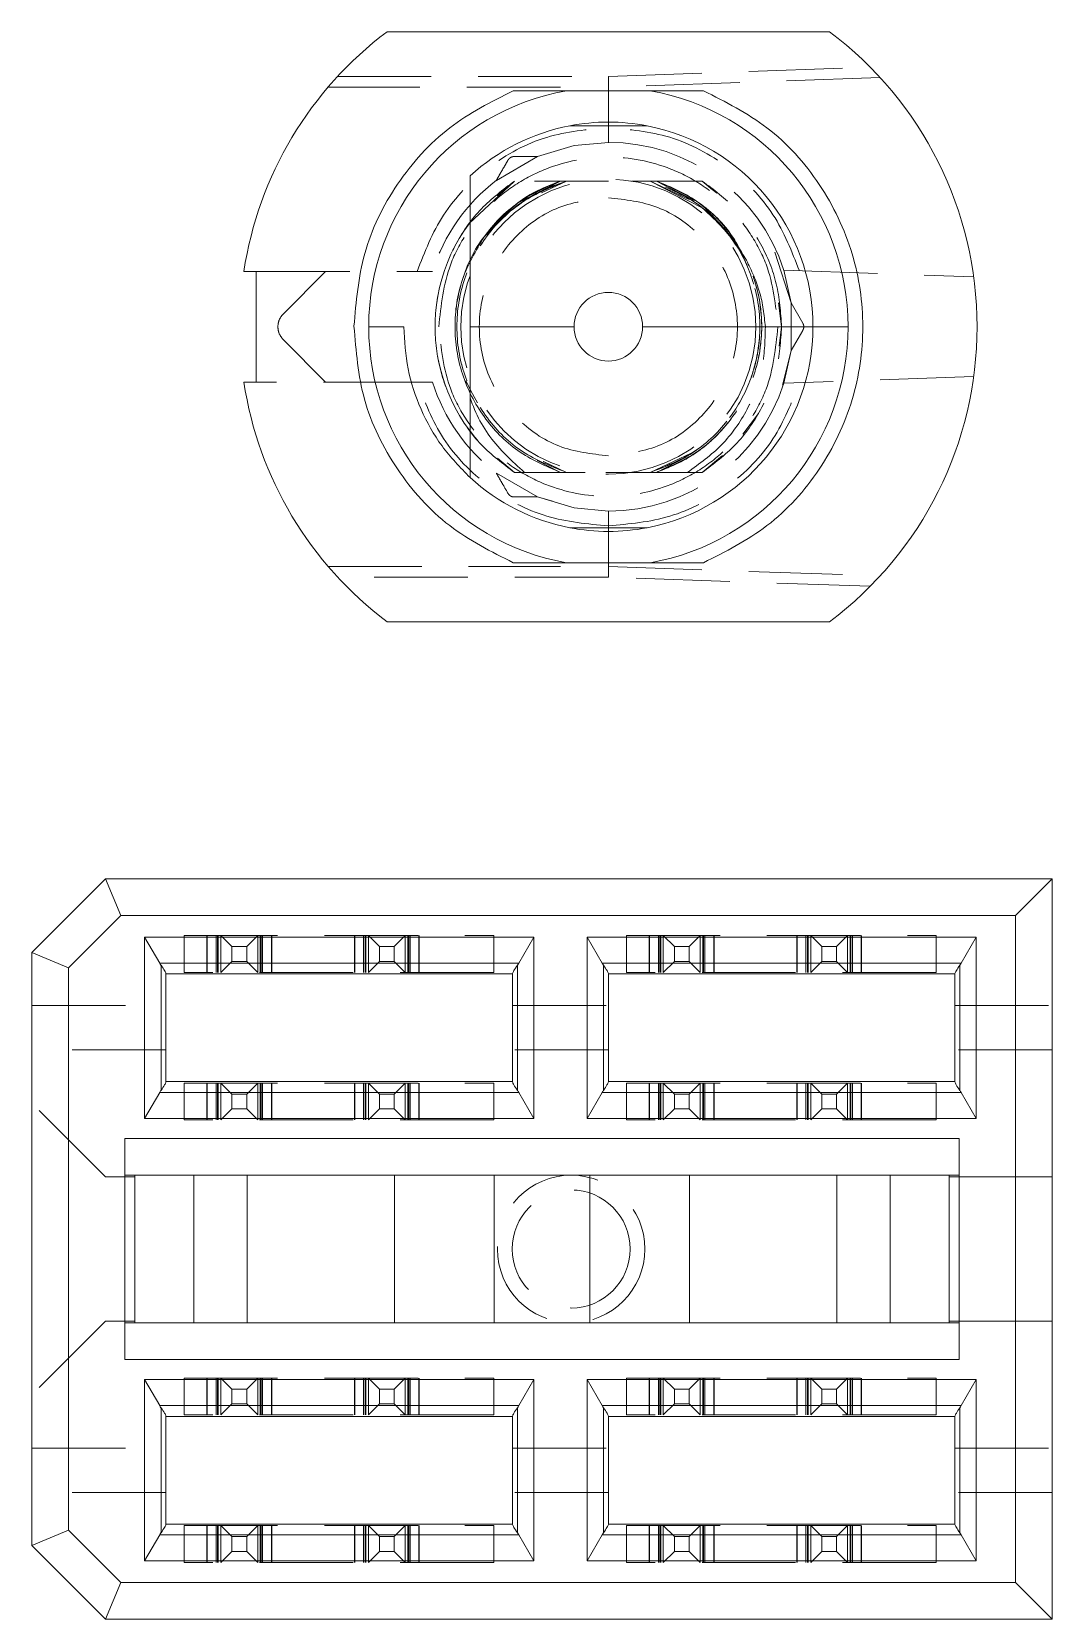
# Model space of a CAD drawing. Header units: millimetres. Extents: x 5 to 589, y 5 to 415.
# Drawn here: x 336.73 to 350.57, y 303.46 to 324.99 of the extents above; entities that cross this region are included whole.
import ezdxf

# ---------------------------------------------------------------- set-up
doc = ezdxf.new("R2010")
doc.units = ezdxf.units.MM
doc.linetypes.add('HIDDEN', pattern=[1.905, 1.27, -0.635])

msp = doc.modelspace()

# ---------------------------------------------------------------- linework, layer by layer
at = {"color": 7, "linetype": 'Continuous', "lineweight": 15}
for p, q in [((347.552, 324.989), (341.552, 324.989)), ((339.608, 321.739), (339.777, 321.739)), ((339.777, 321.739), (339.777, 320.239)), ((341.302, 320.989), (341.777, 320.989)), ((344.087, 320.989), (342.677, 320.989)), ((347.327, 320.989), (345.017, 320.989)), ((347.327, 320.989), (347.802, 320.989)), ((339.608, 320.239), (339.777, 320.239)), ((341.552, 316.989), (347.552, 316.989)), ((337.732, 313.504), (336.732, 312.504)), ((337.939, 313.004), (337.732, 313.504)), ((350.572, 313.504), (337.732, 313.504)), ((350.572, 313.504), (350.072, 313.004)), ((350.572, 303.464), (350.572, 313.504)), ((337.232, 312.297), (337.939, 313.004)), ((350.072, 313.004), (337.939, 313.004)), ((350.072, 303.964), (350.072, 313.004)), ((338.263, 312.714), (343.541, 312.714)), ((338.263, 312.714), (338.467, 312.36)), ((338.263, 310.254), (338.263, 312.714)), ((343.541, 312.714), (343.336, 312.36)), ((343.541, 312.714), (343.541, 310.254)), ((344.263, 312.714), (349.541, 312.714)), ((344.263, 310.254), (344.263, 312.714)), ((344.263, 312.714), (344.467, 312.36)), ((349.541, 312.714), (349.336, 312.36)), ((349.541, 312.714), (349.541, 310.254)), ((336.732, 304.464), (336.732, 312.504)), ((337.232, 312.297), (336.732, 312.504)), ((343.336, 312.36), (338.467, 312.36)), ((338.485, 312.332), (338.485, 310.635)), ((343.319, 312.332), (343.319, 310.635)), ((349.336, 312.36), (344.467, 312.36)), ((344.485, 312.332), (344.485, 310.635)), ((349.319, 312.332), (349.319, 310.635)), ((337.232, 312.297), (337.232, 304.671)), ((338.552, 310.749), (338.552, 312.219)), ((343.252, 312.214), (338.552, 312.214)), ((343.252, 310.749), (343.252, 312.219)), ((344.552, 310.749), (344.552, 312.219)), ((349.252, 312.214), (344.552, 312.214)), ((349.252, 310.749), (349.252, 312.219)), ((338.467, 310.607), (338.263, 310.254)), ((338.467, 310.607), (343.336, 310.607)), ((343.252, 310.754), (338.552, 310.754)), ((343.336, 310.607), (343.541, 310.254)), ((344.263, 310.254), (344.467, 310.607)), ((344.467, 310.607), (349.336, 310.607)), ((349.252, 310.754), (344.552, 310.754)), ((349.336, 310.607), (349.541, 310.254)), ((343.541, 310.254), (338.263, 310.254)), ((349.541, 310.254), (344.263, 310.254)), ((337.996, 309.984), (349.308, 309.984)), ((337.996, 306.984), (337.996, 309.984)), ((349.308, 309.984), (349.308, 306.984)), ((337.996, 309.484), (349.308, 309.484)), ((338.132, 309.464), (337.996, 309.464)), ((338.132, 309.484), (338.132, 309.464)), ((338.132, 307.504), (338.132, 309.464)), ((338.932, 307.484), (338.932, 309.484)), ((339.652, 307.484), (339.652, 309.484)), ((341.652, 307.484), (341.652, 309.484)), ((343.002, 307.484), (343.002, 309.484)), ((344.302, 307.484), (344.302, 309.484)), ((345.652, 307.484), (345.652, 309.484)), ((347.652, 309.484), (347.652, 307.484)), ((348.372, 309.484), (348.372, 307.484)), ((349.172, 309.484), (349.172, 309.464)), ((349.308, 309.464), (349.172, 309.464)), ((349.172, 307.504), (349.172, 309.464)), ((338.132, 307.504), (337.996, 307.504)), ((337.996, 307.484), (349.308, 307.484)), ((338.132, 307.504), (338.132, 307.484)), ((349.172, 307.504), (349.172, 307.484)), ((349.308, 307.504), (349.172, 307.504)), ((349.308, 306.984), (337.996, 306.984)), ((338.263, 306.714), (343.541, 306.714)), ((338.263, 304.254), (338.263, 306.714)), ((338.263, 306.714), (338.467, 306.36)), ((343.336, 306.36), (343.541, 306.714)), ((343.541, 306.714), (343.541, 304.254)), ((344.263, 306.714), (349.541, 306.714)), ((344.263, 304.254), (344.263, 306.714)), ((344.263, 306.714), (344.467, 306.36)), ((349.541, 306.714), (349.336, 306.36)), ((349.541, 306.714), (349.541, 304.254)), ((338.467, 306.36), (343.336, 306.36)), ((338.485, 306.332), (338.485, 304.635)), ((343.319, 306.332), (343.319, 304.635)), ((344.467, 306.36), (349.336, 306.36)), ((344.485, 306.332), (344.485, 304.635)), ((349.319, 306.332), (349.319, 304.635)), ((338.552, 304.749), (338.552, 306.219)), ((338.552, 306.214), (343.252, 306.214)), ((343.252, 306.219), (343.252, 304.749)), ((344.552, 304.749), (344.552, 306.219)), ((344.552, 306.214), (349.252, 306.214)), ((349.252, 306.219), (349.252, 304.749)), ((336.732, 304.464), (337.232, 304.671)), ((337.232, 304.671), (337.939, 303.964)), ((338.467, 304.607), (338.263, 304.254)), ((338.467, 304.607), (343.336, 304.607)), ((343.252, 304.754), (338.552, 304.754)), ((343.336, 304.607), (343.541, 304.254)), ((344.467, 304.607), (344.263, 304.254)), ((344.467, 304.607), (349.336, 304.607)), ((349.252, 304.754), (344.552, 304.754)), ((349.336, 304.607), (349.541, 304.254)), ((337.732, 303.464), (336.732, 304.464)), ((343.541, 304.254), (338.263, 304.254)), ((349.541, 304.254), (344.263, 304.254)), ((337.939, 303.964), (337.732, 303.464)), ((337.939, 303.964), (350.072, 303.964)), ((350.572, 303.464), (350.072, 303.964)), ((350.572, 303.464), (337.732, 303.464))]:
    msp.add_line(p, q, dxfattribs=at)
at = {"color": 7, "linetype": 'HIDDEN', "lineweight": 0}
for p, q in [((340.881, 324.383), (344.552, 324.383)), ((344.552, 324.383), (348.104, 324.507)), ((344.552, 324.239), (344.552, 324.383)), ((343.902, 324.239), (340.752, 324.239)), ((348.238, 324.368), (344.552, 324.239)), ((344.552, 323.689), (344.552, 324.239)), ((344.552, 323.689), (344.552, 323.489)), ((345.076, 323.714), (345.076, 323.714)), ((343.592, 323.297), (343.033, 322.974)), ((343.033, 322.974), (343.19, 323.247)), ((342.663, 322.387), (343.278, 322.964)), ((343.278, 322.964), (343.042, 322.766)), ((343.329, 322.67), (343.901, 322.964)), ((343.329, 322.67), (343.901, 322.964)), ((343.551, 322.964), (343.901, 322.964)), ((343.647, 322.804), (343.986, 322.964)), ((343.986, 322.964), (343.647, 322.804)), ((343.901, 322.964), (343.66, 322.84)), ((344.237, 322.964), (343.986, 322.964)), ((344.47, 322.964), (344.237, 322.964)), ((344.552, 322.964), (344.284, 322.964)), ((345.118, 322.964), (344.867, 322.964)), ((345.118, 322.964), (345.823, 322.603)), ((345.118, 322.964), (345.588, 322.742)), ((345.588, 322.742), (345.118, 322.964)), ((345.118, 322.964), (345.65, 322.713)), ((345.65, 322.713), (345.118, 322.964)), ((345.118, 322.964), (345.65, 322.713)), ((345.65, 322.713), (345.118, 322.964)), ((345.825, 322.964), (345.203, 322.964)), ((345.65, 322.734), (345.203, 322.964)), ((345.203, 322.964), (345.717, 322.7)), ((345.717, 322.7), (345.203, 322.964)), ((345.203, 322.964), (345.717, 322.7)), ((345.553, 322.964), (345.825, 322.964)), ((345.965, 322.847), (345.825, 322.964)), ((346.023, 322.798), (345.825, 322.964)), ((347.031, 321.312), (346.811, 322)), ((339.777, 321.739), (341.958, 321.739)), ((340.144, 321.166), (340.717, 321.739)), ((346.932, 321.754), (349.506, 321.664)), ((346.932, 321.754), (347.031, 321.312)), ((346.902, 320.989), (346.861, 321.313)), ((346.902, 320.989), (346.863, 321.299)), ((347.031, 321.312), (347.189, 321.039)), ((347.031, 320.666), (347.031, 321.312)), ((346.869, 320.724), (346.902, 320.989)), ((347.189, 320.939), (347.031, 320.666)), ((340.717, 320.239), (340.144, 320.812)), ((346.914, 320.196), (347.031, 320.666)), ((347.031, 320.666), (346.932, 320.224)), ((349.506, 320.314), (346.932, 320.224)), ((341.958, 320.239), (339.777, 320.239)), ((346.376, 319.532), (346.587, 319.814)), ((345.674, 319.276), (345.118, 319.014)), ((345.118, 319.014), (345.674, 319.276)), ((345.674, 319.276), (345.118, 319.014)), ((345.118, 319.014), (345.674, 319.276)), ((345.203, 319.014), (345.606, 319.221)), ((345.825, 319.014), (346.099, 319.243)), ((343.033, 319.003), (343.592, 318.681)), ((343.05, 319.205), (343.278, 319.014)), ((343.1, 319.163), (343.278, 319.014)), ((343.278, 319.014), (343.901, 319.014)), ((343.901, 319.014), (343.278, 319.014)), ((343.278, 319.014), (344.237, 319.014)), ((343.586, 319.176), (343.901, 319.014)), ((343.986, 319.014), (343.669, 319.164)), ((343.673, 319.161), (343.986, 319.014)), ((344.518, 319.014), (344.867, 319.014)), ((344.867, 319.014), (345.625, 319.014)), ((345.203, 319.014), (345.825, 319.014)), ((345.625, 319.014), (345.203, 319.014)), ((343.592, 318.681), (343.277, 318.681)), ((343.592, 318.681), (343.794, 318.623)), ((344.552, 318.489), (344.552, 318.289)), ((344.552, 317.739), (344.552, 318.289)), ((340.752, 317.739), (343.902, 317.739)), ((344.552, 317.739), (348.238, 317.61)), ((344.552, 317.739), (344.552, 317.595)), ((344.552, 317.595), (340.881, 317.595)), ((348.104, 317.47), (344.552, 317.594)), ((338.797, 312.234), (338.797, 312.734)), ((338.797, 312.734), (342.997, 312.734)), ((339.107, 312.734), (339.107, 312.234)), ((339.112, 312.234), (339.112, 312.734)), ((339.232, 312.234), (339.232, 312.734)), ((339.232, 312.734), (339.232, 312.234)), ((339.252, 312.734), (339.252, 312.234)), ((339.262, 312.234), (339.262, 312.734)), ((339.262, 312.234), (339.262, 312.734)), ((339.297, 312.234), (339.297, 312.734)), ((339.297, 312.734), (339.447, 312.584)), ((339.647, 312.584), (339.447, 312.584)), ((339.447, 312.584), (339.447, 312.384)), ((339.797, 312.734), (339.647, 312.584)), ((339.647, 312.584), (339.647, 312.384)), ((339.797, 312.734), (339.797, 312.234)), ((339.832, 312.734), (339.832, 312.234)), ((339.832, 312.734), (339.832, 312.234)), ((339.842, 312.734), (339.842, 312.234)), ((339.861, 312.234), (339.861, 312.734)), ((339.862, 312.734), (339.862, 312.234)), ((339.982, 312.734), (339.982, 312.234)), ((339.987, 312.234), (339.987, 312.734)), ((341.107, 312.734), (341.107, 312.234)), ((341.112, 312.234), (341.112, 312.734)), ((341.232, 312.234), (341.232, 312.734)), ((341.232, 312.734), (341.232, 312.234)), ((341.252, 312.734), (341.252, 312.234)), ((341.262, 312.234), (341.262, 312.734)), ((341.262, 312.234), (341.262, 312.734)), ((341.297, 312.234), (341.297, 312.734)), ((341.297, 312.734), (341.447, 312.584)), ((341.447, 312.584), (341.647, 312.584)), ((341.447, 312.584), (341.447, 312.384)), ((341.647, 312.584), (341.797, 312.734)), ((341.647, 312.584), (341.647, 312.384)), ((341.797, 312.734), (341.797, 312.234)), ((341.832, 312.734), (341.832, 312.234)), ((341.832, 312.734), (341.832, 312.234)), ((341.842, 312.734), (341.842, 312.234)), ((341.861, 312.234), (341.861, 312.734)), ((341.862, 312.734), (341.862, 312.234)), ((341.982, 312.734), (341.982, 312.234)), ((341.987, 312.234), (341.987, 312.734)), ((342.997, 312.734), (342.997, 312.234)), ((344.797, 312.234), (344.797, 312.734)), ((344.797, 312.734), (348.997, 312.734)), ((345.107, 312.734), (345.107, 312.234)), ((345.112, 312.234), (345.112, 312.734)), ((345.232, 312.234), (345.232, 312.734)), ((345.232, 312.734), (345.232, 312.234)), ((345.252, 312.734), (345.252, 312.234)), ((345.262, 312.234), (345.262, 312.734)), ((345.262, 312.234), (345.262, 312.734)), ((345.297, 312.234), (345.297, 312.734)), ((345.297, 312.734), (345.447, 312.584)), ((345.647, 312.584), (345.447, 312.584)), ((345.447, 312.584), (345.447, 312.384)), ((345.797, 312.734), (345.647, 312.584)), ((345.647, 312.584), (345.647, 312.384)), ((345.797, 312.734), (345.797, 312.234)), ((345.832, 312.734), (345.832, 312.234)), ((345.832, 312.734), (345.832, 312.234)), ((345.842, 312.734), (345.842, 312.234)), ((345.861, 312.234), (345.861, 312.734)), ((345.862, 312.734), (345.862, 312.234)), ((345.982, 312.734), (345.982, 312.234)), ((345.987, 312.234), (345.987, 312.734)), ((347.107, 312.734), (347.107, 312.234)), ((347.112, 312.234), (347.112, 312.734)), ((347.232, 312.234), (347.232, 312.734)), ((347.232, 312.734), (347.232, 312.234)), ((347.252, 312.734), (347.252, 312.234)), ((347.262, 312.234), (347.262, 312.734)), ((347.262, 312.234), (347.262, 312.734)), ((347.297, 312.234), (347.297, 312.734)), ((347.297, 312.734), (347.447, 312.584)), ((347.447, 312.584), (347.647, 312.584)), ((347.447, 312.584), (347.447, 312.384)), ((347.647, 312.584), (347.797, 312.734)), ((347.647, 312.584), (347.647, 312.384)), ((347.797, 312.734), (347.797, 312.234)), ((347.832, 312.734), (347.832, 312.234)), ((347.832, 312.734), (347.832, 312.234)), ((347.842, 312.734), (347.842, 312.234)), ((347.861, 312.234), (347.861, 312.734)), ((347.862, 312.734), (347.862, 312.234)), ((347.982, 312.734), (347.982, 312.234)), ((347.987, 312.234), (347.987, 312.734)), ((348.997, 312.734), (348.997, 312.234)), ((339.297, 312.234), (339.447, 312.384)), ((339.447, 312.384), (339.647, 312.384)), ((339.647, 312.384), (339.797, 312.234)), ((341.447, 312.384), (341.297, 312.234)), ((341.447, 312.384), (341.647, 312.384)), ((341.647, 312.384), (341.797, 312.234)), ((345.297, 312.234), (345.447, 312.384)), ((345.447, 312.384), (345.647, 312.384)), ((345.647, 312.384), (345.797, 312.234)), ((347.447, 312.384), (347.297, 312.234)), ((347.447, 312.384), (347.647, 312.384)), ((347.647, 312.384), (347.797, 312.234)), ((342.997, 312.234), (338.797, 312.234)), ((348.997, 312.234), (344.797, 312.234)), ((336.732, 311.784), (338.552, 311.784)), ((343.252, 311.784), (344.552, 311.784)), ((349.252, 311.784), (350.572, 311.784)), ((338.552, 311.184), (336.732, 311.184)), ((344.552, 311.184), (343.252, 311.184)), ((350.572, 311.184), (349.252, 311.184)), ((338.797, 310.234), (338.797, 310.734)), ((338.797, 310.734), (342.997, 310.734)), ((339.107, 310.734), (339.107, 310.234)), ((339.112, 310.234), (339.112, 310.734)), ((339.232, 310.234), (339.232, 310.734)), ((339.232, 310.734), (339.232, 310.234)), ((339.252, 310.734), (339.252, 310.234)), ((339.262, 310.234), (339.262, 310.734)), ((339.262, 310.234), (339.262, 310.734)), ((339.297, 310.234), (339.297, 310.734)), ((339.297, 310.734), (339.447, 310.584)), ((339.797, 310.734), (339.647, 310.584)), ((339.797, 310.734), (339.797, 310.234)), ((339.832, 310.734), (339.832, 310.234)), ((339.832, 310.734), (339.832, 310.234)), ((339.842, 310.734), (339.842, 310.234)), ((339.861, 310.234), (339.861, 310.734)), ((339.862, 310.734), (339.862, 310.234)), ((339.982, 310.734), (339.982, 310.234)), ((339.987, 310.234), (339.987, 310.734)), ((341.107, 310.734), (341.107, 310.234)), ((341.112, 310.234), (341.112, 310.734)), ((341.232, 310.234), (341.232, 310.734)), ((341.232, 310.734), (341.232, 310.234)), ((341.252, 310.734), (341.252, 310.234)), ((341.262, 310.234), (341.262, 310.734)), ((341.262, 310.234), (341.262, 310.734)), ((341.297, 310.234), (341.297, 310.734)), ((341.297, 310.734), (341.447, 310.584)), ((341.647, 310.584), (341.797, 310.734)), ((341.797, 310.734), (341.797, 310.234)), ((341.832, 310.734), (341.832, 310.234)), ((341.832, 310.734), (341.832, 310.234)), ((341.842, 310.734), (341.842, 310.234)), ((341.861, 310.234), (341.861, 310.734)), ((341.862, 310.734), (341.862, 310.234)), ((341.982, 310.734), (341.982, 310.234)), ((341.987, 310.234), (341.987, 310.734)), ((342.997, 310.734), (342.997, 310.234)), ((344.797, 310.234), (344.797, 310.734)), ((344.797, 310.734), (348.997, 310.734)), ((345.107, 310.734), (345.107, 310.234)), ((345.112, 310.234), (345.112, 310.734)), ((345.232, 310.234), (345.232, 310.734)), ((345.232, 310.734), (345.232, 310.234)), ((345.252, 310.734), (345.252, 310.234)), ((345.262, 310.234), (345.262, 310.734)), ((345.262, 310.234), (345.262, 310.734)), ((345.297, 310.234), (345.297, 310.734)), ((345.297, 310.734), (345.447, 310.584)), ((345.797, 310.734), (345.647, 310.584)), ((345.797, 310.734), (345.797, 310.234)), ((345.832, 310.734), (345.832, 310.234)), ((345.832, 310.734), (345.832, 310.234)), ((345.842, 310.734), (345.842, 310.234)), ((345.861, 310.234), (345.861, 310.734)), ((345.862, 310.734), (345.862, 310.234)), ((345.982, 310.734), (345.982, 310.234)), ((345.987, 310.234), (345.987, 310.734)), ((347.107, 310.734), (347.107, 310.234)), ((347.112, 310.234), (347.112, 310.734)), ((347.232, 310.234), (347.232, 310.734)), ((347.232, 310.734), (347.232, 310.234)), ((347.252, 310.734), (347.252, 310.234)), ((347.262, 310.234), (347.262, 310.734)), ((347.262, 310.234), (347.262, 310.734)), ((347.297, 310.234), (347.297, 310.734)), ((347.297, 310.734), (347.447, 310.584)), ((347.647, 310.584), (347.797, 310.734)), ((347.797, 310.734), (347.797, 310.234)), ((347.832, 310.734), (347.832, 310.234)), ((347.832, 310.734), (347.832, 310.234)), ((347.842, 310.734), (347.842, 310.234)), ((347.861, 310.234), (347.861, 310.734)), ((347.862, 310.734), (347.862, 310.234)), ((347.982, 310.734), (347.982, 310.234)), ((347.987, 310.234), (347.987, 310.734)), ((348.997, 310.734), (348.997, 310.234)), ((337.732, 309.464), (336.732, 310.464)), ((339.647, 310.584), (339.447, 310.584)), ((339.447, 310.584), (339.447, 310.384)), ((339.647, 310.584), (339.647, 310.384)), ((341.447, 310.584), (341.647, 310.584)), ((341.447, 310.584), (341.447, 310.384)), ((341.647, 310.584), (341.647, 310.384)), ((345.647, 310.584), (345.447, 310.584)), ((345.447, 310.584), (345.447, 310.384)), ((345.647, 310.584), (345.647, 310.384)), ((347.447, 310.584), (347.647, 310.584)), ((347.447, 310.584), (347.447, 310.384)), ((347.647, 310.584), (347.647, 310.384)), ((342.997, 310.234), (338.797, 310.234)), ((339.297, 310.234), (339.447, 310.384)), ((339.447, 310.384), (339.647, 310.384)), ((339.647, 310.384), (339.797, 310.234)), ((341.447, 310.384), (341.297, 310.234)), ((341.447, 310.384), (341.647, 310.384)), ((341.647, 310.384), (341.797, 310.234)), ((348.997, 310.234), (344.797, 310.234)), ((345.297, 310.234), (345.447, 310.384)), ((345.447, 310.384), (345.647, 310.384)), ((345.647, 310.384), (345.797, 310.234)), ((347.447, 310.384), (347.297, 310.234)), ((347.447, 310.384), (347.647, 310.384)), ((347.647, 310.384), (347.797, 310.234)), ((337.996, 309.464), (337.732, 309.464)), ((350.572, 309.464), (349.308, 309.464)), ((337.732, 307.504), (336.732, 306.504)), ((337.732, 307.504), (337.996, 307.504)), ((350.572, 307.504), (349.308, 307.504)), ((338.797, 306.234), (338.797, 306.734)), ((338.797, 306.734), (342.997, 306.734)), ((339.107, 306.734), (339.107, 306.234)), ((339.112, 306.234), (339.112, 306.734)), ((339.232, 306.234), (339.232, 306.734)), ((339.232, 306.734), (339.232, 306.234)), ((339.252, 306.734), (339.252, 306.234)), ((339.262, 306.234), (339.262, 306.734)), ((339.262, 306.234), (339.262, 306.734)), ((339.297, 306.234), (339.297, 306.734)), ((339.297, 306.734), (339.447, 306.584)), ((339.797, 306.734), (339.647, 306.584)), ((339.797, 306.734), (339.797, 306.234)), ((339.832, 306.734), (339.832, 306.234)), ((339.832, 306.734), (339.832, 306.234)), ((339.842, 306.734), (339.842, 306.234)), ((339.861, 306.234), (339.861, 306.734)), ((339.862, 306.734), (339.862, 306.234)), ((339.982, 306.734), (339.982, 306.234)), ((339.987, 306.234), (339.987, 306.734)), ((341.107, 306.734), (341.107, 306.234)), ((341.112, 306.234), (341.112, 306.734)), ((341.232, 306.234), (341.232, 306.734)), ((341.232, 306.734), (341.232, 306.234)), ((341.252, 306.734), (341.252, 306.234)), ((341.262, 306.234), (341.262, 306.734)), ((341.262, 306.234), (341.262, 306.734)), ((341.297, 306.234), (341.297, 306.734)), ((341.297, 306.734), (341.447, 306.584)), ((341.647, 306.584), (341.797, 306.734)), ((341.797, 306.734), (341.797, 306.234)), ((341.832, 306.734), (341.832, 306.234)), ((341.832, 306.734), (341.832, 306.234)), ((341.842, 306.734), (341.842, 306.234)), ((341.861, 306.234), (341.861, 306.734)), ((341.862, 306.734), (341.862, 306.234)), ((341.982, 306.734), (341.982, 306.234)), ((341.987, 306.234), (341.987, 306.734)), ((342.997, 306.734), (342.997, 306.234)), ((344.797, 306.234), (344.797, 306.734)), ((344.797, 306.734), (348.997, 306.734)), ((345.107, 306.734), (345.107, 306.234)), ((345.112, 306.234), (345.112, 306.734)), ((345.232, 306.234), (345.232, 306.734)), ((345.232, 306.734), (345.232, 306.234)), ((345.252, 306.734), (345.252, 306.234)), ((345.262, 306.234), (345.262, 306.734)), ((345.262, 306.234), (345.262, 306.734)), ((345.297, 306.234), (345.297, 306.734)), ((345.297, 306.734), (345.447, 306.584)), ((345.797, 306.734), (345.647, 306.584)), ((345.797, 306.734), (345.797, 306.234)), ((345.832, 306.734), (345.832, 306.234)), ((345.832, 306.734), (345.832, 306.234)), ((345.842, 306.734), (345.842, 306.234)), ((345.861, 306.234), (345.861, 306.734)), ((345.862, 306.734), (345.862, 306.234)), ((345.982, 306.734), (345.982, 306.234)), ((345.987, 306.234), (345.987, 306.734)), ((347.107, 306.734), (347.107, 306.234)), ((347.112, 306.234), (347.112, 306.734)), ((347.232, 306.234), (347.232, 306.734)), ((347.232, 306.734), (347.232, 306.234)), ((347.252, 306.734), (347.252, 306.234)), ((347.262, 306.234), (347.262, 306.734)), ((347.262, 306.234), (347.262, 306.734)), ((347.297, 306.234), (347.297, 306.734)), ((347.297, 306.734), (347.447, 306.584)), ((347.647, 306.584), (347.797, 306.734)), ((347.797, 306.734), (347.797, 306.234)), ((347.832, 306.734), (347.832, 306.234)), ((347.832, 306.734), (347.832, 306.234)), ((347.842, 306.734), (347.842, 306.234)), ((347.861, 306.234), (347.861, 306.734)), ((347.862, 306.734), (347.862, 306.234)), ((347.982, 306.734), (347.982, 306.234)), ((347.987, 306.234), (347.987, 306.734)), ((348.997, 306.734), (348.997, 306.234)), ((339.647, 306.584), (339.447, 306.584)), ((339.447, 306.584), (339.447, 306.384)), ((339.647, 306.584), (339.647, 306.384)), ((341.447, 306.584), (341.647, 306.584)), ((341.447, 306.584), (341.447, 306.384)), ((341.647, 306.584), (341.647, 306.384)), ((345.447, 306.584), (345.447, 306.384)), ((345.647, 306.584), (345.447, 306.584)), ((345.647, 306.584), (345.647, 306.384)), ((347.447, 306.584), (347.647, 306.584)), ((347.447, 306.584), (347.447, 306.384)), ((347.647, 306.584), (347.647, 306.384)), ((339.297, 306.234), (339.447, 306.384)), ((339.447, 306.384), (339.647, 306.384)), ((339.647, 306.384), (339.797, 306.234)), ((341.447, 306.384), (341.297, 306.234)), ((341.447, 306.384), (341.647, 306.384)), ((341.647, 306.384), (341.797, 306.234)), ((345.297, 306.234), (345.447, 306.384)), ((345.447, 306.384), (345.647, 306.384)), ((345.647, 306.384), (345.797, 306.234)), ((347.447, 306.384), (347.297, 306.234)), ((347.447, 306.384), (347.647, 306.384)), ((347.647, 306.384), (347.797, 306.234)), ((342.997, 306.234), (338.797, 306.234)), ((348.997, 306.234), (344.797, 306.234)), ((336.732, 305.784), (338.552, 305.784)), ((343.252, 305.784), (344.552, 305.784)), ((349.252, 305.784), (350.572, 305.784)), ((338.552, 305.184), (336.732, 305.184)), ((344.552, 305.184), (343.252, 305.184)), ((350.572, 305.184), (349.252, 305.184)), ((338.797, 304.234), (338.797, 304.734)), ((338.797, 304.734), (342.997, 304.734)), ((339.107, 304.734), (339.107, 304.234)), ((339.112, 304.234), (339.112, 304.734)), ((339.232, 304.234), (339.232, 304.734)), ((339.232, 304.734), (339.232, 304.234)), ((339.252, 304.734), (339.252, 304.234)), ((339.262, 304.234), (339.262, 304.734)), ((339.262, 304.234), (339.262, 304.734)), ((339.297, 304.234), (339.297, 304.734)), ((339.297, 304.734), (339.447, 304.584)), ((339.447, 304.584), (339.447, 304.384)), ((339.647, 304.584), (339.447, 304.584)), ((339.797, 304.734), (339.647, 304.584)), ((339.647, 304.584), (339.647, 304.384)), ((339.797, 304.734), (339.797, 304.234)), ((339.832, 304.734), (339.832, 304.234)), ((339.832, 304.734), (339.832, 304.234)), ((339.842, 304.734), (339.842, 304.234)), ((339.861, 304.234), (339.861, 304.734)), ((339.862, 304.734), (339.862, 304.234)), ((339.982, 304.734), (339.982, 304.234)), ((339.987, 304.234), (339.987, 304.734)), ((341.107, 304.734), (341.107, 304.234)), ((341.112, 304.234), (341.112, 304.734)), ((341.232, 304.234), (341.232, 304.734)), ((341.232, 304.734), (341.232, 304.234)), ((341.252, 304.734), (341.252, 304.234)), ((341.262, 304.234), (341.262, 304.734)), ((341.262, 304.234), (341.262, 304.734)), ((341.297, 304.234), (341.297, 304.734)), ((341.297, 304.734), (341.447, 304.584)), ((341.447, 304.584), (341.647, 304.584)), ((341.447, 304.584), (341.447, 304.384)), ((341.647, 304.584), (341.797, 304.734)), ((341.647, 304.584), (341.647, 304.384)), ((341.797, 304.734), (341.797, 304.234)), ((341.832, 304.734), (341.832, 304.234)), ((341.832, 304.734), (341.832, 304.234)), ((341.842, 304.734), (341.842, 304.234)), ((341.861, 304.234), (341.861, 304.734)), ((341.862, 304.734), (341.862, 304.234)), ((341.982, 304.734), (341.982, 304.234)), ((341.987, 304.234), (341.987, 304.734)), ((342.997, 304.734), (342.997, 304.234)), ((344.797, 304.234), (344.797, 304.734)), ((344.797, 304.734), (348.997, 304.734)), ((345.107, 304.734), (345.107, 304.234)), ((345.112, 304.234), (345.112, 304.734)), ((345.232, 304.234), (345.232, 304.734)), ((345.232, 304.734), (345.232, 304.234)), ((345.252, 304.734), (345.252, 304.234)), ((345.262, 304.234), (345.262, 304.734)), ((345.262, 304.234), (345.262, 304.734)), ((345.297, 304.234), (345.297, 304.734)), ((345.297, 304.734), (345.447, 304.584)), ((345.447, 304.584), (345.447, 304.384)), ((345.647, 304.584), (345.447, 304.584)), ((345.797, 304.734), (345.647, 304.584)), ((345.647, 304.584), (345.647, 304.384)), ((345.797, 304.734), (345.797, 304.234)), ((345.832, 304.734), (345.832, 304.234)), ((345.832, 304.734), (345.832, 304.234)), ((345.842, 304.734), (345.842, 304.234)), ((345.861, 304.234), (345.861, 304.734)), ((345.862, 304.734), (345.862, 304.234)), ((345.982, 304.734), (345.982, 304.234)), ((345.987, 304.234), (345.987, 304.734)), ((347.107, 304.734), (347.107, 304.234)), ((347.112, 304.234), (347.112, 304.734)), ((347.232, 304.234), (347.232, 304.734)), ((347.232, 304.734), (347.232, 304.234)), ((347.252, 304.734), (347.252, 304.234)), ((347.262, 304.234), (347.262, 304.734)), ((347.262, 304.234), (347.262, 304.734)), ((347.297, 304.234), (347.297, 304.734)), ((347.297, 304.734), (347.447, 304.584)), ((347.447, 304.584), (347.647, 304.584)), ((347.447, 304.584), (347.447, 304.384)), ((347.647, 304.584), (347.797, 304.734)), ((347.647, 304.584), (347.647, 304.384)), ((347.797, 304.734), (347.797, 304.234)), ((347.832, 304.734), (347.832, 304.234)), ((347.832, 304.734), (347.832, 304.234)), ((347.842, 304.734), (347.842, 304.234)), ((347.861, 304.234), (347.861, 304.734)), ((347.862, 304.734), (347.862, 304.234)), ((347.982, 304.734), (347.982, 304.234)), ((347.987, 304.234), (347.987, 304.734)), ((348.997, 304.734), (348.997, 304.234)), ((339.297, 304.234), (339.447, 304.384)), ((339.447, 304.384), (339.647, 304.384)), ((339.647, 304.384), (339.797, 304.234)), ((341.447, 304.384), (341.297, 304.234)), ((341.447, 304.384), (341.647, 304.384)), ((341.647, 304.384), (341.797, 304.234)), ((345.297, 304.234), (345.447, 304.384)), ((345.447, 304.384), (345.647, 304.384)), ((345.647, 304.384), (345.797, 304.234)), ((347.447, 304.384), (347.297, 304.234)), ((347.447, 304.384), (347.647, 304.384)), ((347.647, 304.384), (347.797, 304.234)), ((342.997, 304.234), (338.797, 304.234)), ((348.997, 304.234), (344.797, 304.234))]:
    msp.add_line(p, q, dxfattribs=at)
at = {"color": 7, "linetype": 'HIDDEN', "lineweight": 0, "flags": 128}
for points in [[(343.592, 323.297), (344.086, 323.445), (344.56, 323.489)], [(343.278, 322.964), (343.278, 322.964)], [(343.986, 322.964), (343.986, 322.964)], [(343.986, 322.964), (343.986, 322.964)], [(343.986, 322.964), (343.986, 322.964)], [(343.986, 322.964), (343.986, 322.964)], [(343.986, 322.964), (343.986, 322.964)], [(345.118, 322.964), (345.118, 322.964)], [(345.118, 322.964), (345.118, 322.964)], [(345.118, 322.964), (345.118, 322.964)], [(345.118, 322.964), (345.118, 322.964)], [(345.118, 322.964), (345.118, 322.964)], [(345.118, 322.964), (345.118, 322.964)], [(345.118, 322.964), (345.118, 322.964)], [(345.118, 322.964), (345.118, 322.964)], [(345.825, 322.964), (345.825, 322.964)], [(342.623, 320.213), (342.619, 320.241), (342.619, 320.25), (342.619, 320.252), (342.619, 320.252), (342.62, 320.253), (342.62, 320.253), (342.62, 320.253), (342.62, 320.253), (342.62, 320.253), (342.62, 320.253), (342.62, 320.253), (342.62, 320.253), (342.619, 320.253), (342.619, 320.253), (342.619, 320.253), (342.619, 320.253), (342.619, 320.253), (342.619, 320.253), (342.619, 320.253), (342.62, 320.253), (342.62, 320.253), (342.62, 320.253), (342.62, 320.253), (342.62, 320.253), (342.62, 320.253), (342.62, 320.253), (342.62, 320.253), (342.62, 320.253), (342.621, 320.253), (342.621, 320.252), (342.624, 320.25), (342.688, 320.12), (342.775, 319.957)], [(346.331, 319.962), (346.331, 319.962)], [(343.278, 319.014), (343.278, 319.014)], [(343.278, 319.014), (343.278, 319.014)], [(343.278, 319.014), (343.278, 319.014)], [(343.278, 319.014), (343.278, 319.014)], [(343.278, 319.014), (343.278, 319.014)], [(343.278, 319.014), (343.278, 319.014)], [(343.278, 319.014), (343.278, 319.014)], [(343.278, 319.014), (343.278, 319.014)], [(344.237, 319.014), (344.237, 319.014)], [(344.867, 319.014), (344.867, 319.014)], [(345.579, 319.21), (345.579, 319.21)], [(345.825, 319.014), (345.825, 319.014)], [(345.825, 319.014), (345.825, 319.014)], [(345.825, 319.014), (345.825, 319.014)], [(345.825, 319.014), (345.825, 319.014)], [(345.825, 319.014), (345.825, 319.014)], [(345.825, 319.014), (345.825, 319.014)], [(345.825, 319.014), (345.825, 319.014)], [(344.552, 318.489), (344.086, 318.533), (343.592, 318.681)]]:
    msp.add_lwpolyline(points, dxfattribs=at)
at = {"color": 7, "linetype": 'HIDDEN', "lineweight": 0}
for centre, radius in [((344.552, 320.989), 2), ((344.047, 308.484), 1), ((344.047, 308.484), 0.8)]:
    msp.add_circle(centre, radius, dxfattribs=at)
at = {"color": 7, "linetype": 'Continuous', "lineweight": 15}
for radius, start, end in [(5, 126.8699, 171.3731), (5, 306.8699, 53.1301), (3.25, 100.0633, 180), (3.25, 0, 79.9367), (2.775, 79.1068, 100.8929), (2.775, 100.8932, 132.5066), (2.775, 0, 79.1071), (0.465, 0, 180), (3.25, 180, 259.9367), (0.465, 180, 0), (2.775, 280.8929, 0), (3.25, 280.0633, 0), (5, 188.6269, 233.1301), (2.775, 227.4934, 259.1071), (2.775, 259.1067, 280.8938)]:
    msp.add_arc((344.552, 320.989), radius, start, end, dxfattribs=at)
at = {"color": 7, "linetype": 'HIDDEN', "lineweight": 0}
for radius, start, end in [(2.5, 17.8157, 90), (2.5, 127.4202, 162.5424), (2.35, 143.5058, 237.1851), (2.5, 197.4576, 232.5798), (2.5, 270, 342.1843)]:
    msp.add_arc((344.552, 320.989), radius, start, end, dxfattribs=at)
at = {"color": 7, "linetype": 'Continuous', "lineweight": 15}
for centre, start_param, end_param in [((338.671, 312.714), 2.356194, 2.438914), ((343.132, 312.714), 3.844272, 3.926991), ((344.671, 312.714), 2.356194, 2.438914), ((349.132, 312.714), 3.844272, 3.926991), ((338.671, 310.254), 0.702679, 0.785398), ((343.132, 310.254), 5.497787, 5.580506), ((344.671, 310.254), 0.702679, 0.785398), ((349.132, 310.254), 5.497787, 5.580506), ((338.671, 306.714), 2.356194, 2.438914), ((343.132, 306.714), 3.844272, 3.926991), ((344.671, 306.714), 2.356194, 2.438914), ((349.132, 306.714), 3.844272, 3.926991), ((338.671, 304.254), 0.702679, 0.785398), ((343.132, 304.254), 5.497787, 5.580506), ((344.671, 304.254), 0.702679, 0.785398), ((349.132, 304.254), 5.497787, 5.580506)]:
    msp.add_ellipse(centre, major_axis=(0, 0.5), ratio=0.57735, start_param=start_param, end_param=end_param, dxfattribs=at)
for points, knots in [([(341.102, 320.995), (341.131, 321.328), (341.189, 322.011), (341.655, 322.948), (342.352, 323.73), (342.964, 324.038), (343.263, 324.189)], [0, 0, 0, 0, 0.244423, 0.499999, 0.755577, 1, 1, 1, 1]), ([(343.263, 324.189), (343.397, 324.189), (343.571, 324.189), (343.765, 324.189), (343.846, 324.189), (343.9, 324.189), (343.939, 324.189), (343.966, 324.189), (343.98, 324.189), (343.984, 324.189), (343.984, 324.189), (343.984, 324.189)], [0, 0, 0, 0, 0.521929, 0.674708, 0.779638, 0.85173, 0.901665, 0.954567, 0.975881, 0.993095, 1, 1, 1, 1]), ([(343.984, 324.189), (344.16, 324.189), (344.512, 324.189), (344.906, 324.189), (345.098, 324.189), (345.12, 324.189)], [0, 0, 0, 0, 0.469101, 0.939612, 1, 1, 1, 1]), ([(345.12, 324.189), (345.12, 324.189), (345.122, 324.189), (345.133, 324.189), (345.177, 324.189), (345.373, 324.189), (345.607, 324.189), (345.803, 324.189), (345.841, 324.189)], [0, 0, 0, 0, 0.01693, 0.039299, 0.081696, 0.236197, 0.852156, 1, 1, 1, 1]), ([(345.841, 324.189), (346.14, 324.038), (346.752, 323.729), (347.454, 322.946), (347.903, 322.006), (348.05, 320.989), (347.903, 319.972), (347.454, 319.032), (346.752, 318.249), (346.14, 317.94), (345.841, 317.789)], [0, 0, 0, 0, 0.122203, 0.25, 0.377796, 0.5, 0.622203, 0.75, 0.877797, 1, 1, 1, 1]), ([(345.076, 323.714), (344.786, 323.714), (344.433, 323.714), (344.089, 323.714), (344.028, 323.714)], [0, 0, 0, 0, 0.821484, 1, 1, 1, 1]), ([(342.677, 323.035), (342.677, 322.597), (342.677, 321.994), (342.677, 321.205), (342.677, 320.989)], [0, 0, 0, 0, 0.725759, 1, 1, 1, 1]), ([(343.263, 317.789), (342.963, 317.94), (342.35, 318.249), (341.652, 319.034), (341.186, 319.976), (341.13, 320.66), (341.102, 320.995)], [0, 0, 0, 0, 0.24439, 0.499999, 0.755608, 1, 1, 1, 1]), ([(341.777, 320.989), (341.788, 320.797), (341.811, 320.414), (341.996, 319.864), (342.276, 319.357), (342.543, 319.081), (342.677, 318.943)], [0, 0, 0, 0, 0.25, 0.500001, 0.749999, 1, 1, 1, 1]), ([(342.677, 320.989), (342.677, 320.794), (342.677, 320.29), (342.677, 319.608), (342.677, 319.159), (342.677, 318.943)], [0, 0, 0, 0, 0.246526, 0.638139, 1, 1, 1, 1]), ([(344.028, 318.264), (344.318, 318.264), (344.671, 318.264), (345.015, 318.264), (345.076, 318.264)], [0, 0, 0, 0, 0.821499, 1, 1, 1, 1]), ([(343.263, 317.789), (343.397, 317.789), (343.571, 317.789), (343.765, 317.789), (343.846, 317.789), (343.9, 317.789), (343.939, 317.789), (343.966, 317.789), (343.98, 317.789), (343.984, 317.789), (343.984, 317.789), (343.984, 317.789)], [0, 0, 0, 0, 0.521929, 0.674708, 0.779638, 0.85173, 0.901665, 0.954567, 0.975881, 0.993095, 1, 1, 1, 1]), ([(343.984, 317.789), (344.16, 317.789), (344.512, 317.789), (344.906, 317.789), (345.098, 317.789), (345.12, 317.789)], [0, 0, 0, 0, 0.469101, 0.939612, 1, 1, 1, 1]), ([(345.12, 317.789), (345.12, 317.789), (345.122, 317.789), (345.133, 317.789), (345.177, 317.789), (345.373, 317.789), (345.607, 317.789), (345.803, 317.789), (345.841, 317.789)], [0, 0, 0, 0, 0.01693, 0.039299, 0.081696, 0.236197, 0.852156, 1, 1, 1, 1]), ([(338.552, 312.219), (338.548, 312.23), (338.541, 312.251), (338.504, 312.305), (338.485, 312.332)], [0, 0, 0, 0, 0.493174, 1, 1, 1, 1]), ([(343.319, 312.332), (343.301, 312.306), (343.264, 312.252), (343.256, 312.23), (343.252, 312.219)], [0, 0, 0, 0, 0.497823, 1, 1, 1, 1]), ([(344.552, 312.219), (344.548, 312.23), (344.541, 312.251), (344.504, 312.305), (344.485, 312.332)], [0, 0, 0, 0, 0.493174, 1, 1, 1, 1]), ([(349.319, 312.332), (349.301, 312.306), (349.264, 312.252), (349.256, 312.23), (349.252, 312.219)], [0, 0, 0, 0, 0.497826, 1, 1, 1, 1]), ([(338.485, 310.635), (338.503, 310.662), (338.54, 310.716), (338.548, 310.738), (338.552, 310.749)], [0, 0, 0, 0, 0.497826, 1, 1, 1, 1]), ([(343.252, 310.749), (343.256, 310.738), (343.263, 310.716), (343.3, 310.663), (343.319, 310.635)], [0, 0, 0, 0, 0.493174, 1, 1, 1, 1]), ([(344.485, 310.635), (344.503, 310.662), (344.54, 310.716), (344.548, 310.738), (344.552, 310.749)], [0, 0, 0, 0, 0.497823, 1, 1, 1, 1]), ([(349.252, 310.749), (349.256, 310.738), (349.263, 310.716), (349.3, 310.663), (349.319, 310.635)], [0, 0, 0, 0, 0.493174, 1, 1, 1, 1]), ([(338.485, 306.332), (338.503, 306.306), (338.54, 306.252), (338.548, 306.23), (338.552, 306.219)], [0, 0, 0, 0, 0.497822, 1, 1, 1, 1]), ([(343.252, 306.219), (343.256, 306.23), (343.263, 306.252), (343.3, 306.305), (343.319, 306.332)], [0, 0, 0, 0, 0.493178, 1, 1, 1, 1]), ([(344.552, 306.219), (344.548, 306.23), (344.541, 306.252), (344.504, 306.305), (344.485, 306.332)], [0, 0, 0, 0, 0.493178, 1, 1, 1, 1]), ([(349.319, 306.332), (349.301, 306.306), (349.264, 306.252), (349.256, 306.23), (349.252, 306.219)], [0, 0, 0, 0, 0.497822, 1, 1, 1, 1]), ([(338.485, 304.635), (338.503, 304.662), (338.54, 304.716), (338.548, 304.738), (338.552, 304.749)], [0, 0, 0, 0, 0.497826, 1, 1, 1, 1]), ([(343.319, 304.635), (343.301, 304.662), (343.264, 304.716), (343.256, 304.738), (343.252, 304.749)], [0, 0, 0, 0, 0.497823, 1, 1, 1, 1]), ([(344.485, 304.635), (344.503, 304.662), (344.54, 304.716), (344.548, 304.738), (344.552, 304.749)], [0, 0, 0, 0, 0.497823, 1, 1, 1, 1]), ([(349.319, 304.635), (349.301, 304.662), (349.264, 304.716), (349.256, 304.738), (349.252, 304.749)], [0, 0, 0, 0, 0.497826, 1, 1, 1, 1])]:
    msp.add_open_spline(points, degree=3, knots=knots, dxfattribs=at)
at = {"color": 7, "linetype": 'HIDDEN', "lineweight": 0}
for points, knots in [([(341.958, 321.739), (342.061, 322.003), (342.274, 322.546), (342.903, 323.182), (343.689, 323.61), (344.269, 323.663), (344.552, 323.689)], [0, 0, 0, 0, 0.243393, 0.5, 0.756607, 1, 1, 1, 1]), ([(347.143, 321.746), (347.04, 322.01), (346.827, 322.551), (346.198, 323.185), (345.413, 323.61), (344.834, 323.663), (344.552, 323.689)], [0, 0, 0, 0, 0.2434241, 0.5000008, 0.7565778, 1, 1, 1, 1]), ([(342.252, 320.989), (342.283, 321.278), (342.331, 321.725), (342.617, 322.261), (342.914, 322.626), (343.28, 322.925), (343.816, 323.203), (344.552, 323.345), (345.288, 323.203), (345.824, 322.925), (346.19, 322.626), (346.487, 322.261), (346.773, 321.725), (346.821, 321.278), (346.852, 320.989)], [0, 0, 0, 0, 0.119721, 0.184823, 0.25, 0.315102, 0.380278, 0.5, 0.619722, 0.684824, 0.75, 0.815102, 0.880279, 1, 1, 1, 1]), ([(343.19, 323.247), (343.149, 323.176), (343.095, 323.082), (343.047, 322.999), (343.035, 322.977), (343.033, 322.975), (343.033, 322.974)], [0, 0, 0, 0, 0.638723, 0.843751, 0.925003, 1, 1, 1, 1]), ([(343.19, 323.247), (343.195, 323.254), (343.205, 323.269), (343.226, 323.285), (343.251, 323.295), (343.268, 323.297), (343.277, 323.297)], [0, 0, 0, 0, 0.250815, 0.500029, 0.749226, 1, 1, 1, 1]), ([(343.277, 323.297), (343.269, 323.297), (343.259, 323.297), (343.242, 323.291), (343.233, 323.287), (343.227, 323.284), (343.222, 323.281), (343.214, 323.275), (343.2, 323.263), (343.195, 323.254), (343.19, 323.247)], [0, 0, 0, 0, 0.300145, 0.406675, 0.45262, 0.495873, 0.5401, 0.58671, 0.694537, 1, 1, 1, 1]), ([(343.277, 323.297), (343.359, 323.297), (343.467, 323.297), (343.564, 323.297), (343.588, 323.297), (343.591, 323.297), (343.592, 323.297)], [0, 0, 0, 0, 0.638724, 0.843747, 0.925, 1, 1, 1, 1]), ([(343.278, 322.964), (343.122, 322.846), (342.809, 322.61), (342.468, 322.124), (342.251, 321.576), (342.178, 320.989), (342.251, 320.402), (342.468, 319.854), (342.809, 319.367), (343.122, 319.132), (343.278, 319.014)], [0, 0, 0, 0, 0.125, 0.25, 0.375, 0.5, 0.625001, 0.75, 0.875001, 1, 1, 1, 1]), ([(343.901, 322.964), (343.701, 322.877), (343.301, 322.704), (342.84, 322.225), (342.541, 321.641), (342.438, 320.989), (342.541, 320.337), (342.84, 319.752), (343.301, 319.274), (343.701, 319.101), (343.901, 319.014)], [0, 0, 0, 0, 0.125, 0.249999, 0.374999, 0.5, 0.625, 0.75, 0.875, 1, 1, 1, 1]), ([(343.986, 319.014), (343.779, 319.095), (343.365, 319.257), (342.883, 319.733), (342.569, 320.325), (342.462, 320.989), (342.569, 321.653), (342.883, 322.245), (343.365, 322.721), (343.779, 322.883), (343.986, 322.964)], [0, 0, 0, 0, 0.1249992, 0.25, 0.3749993, 0.5000005, 0.6250001, 0.7500004, 0.8750002, 1, 1, 1, 1]), ([(343.986, 322.964), (343.779, 322.883), (343.365, 322.721), (342.883, 322.245), (342.569, 321.653), (342.462, 320.989), (342.569, 320.325), (342.883, 319.733), (343.365, 319.257), (343.779, 319.095), (343.986, 319.014)], [0, 0, 0, 0, 0.125, 0.25, 0.375, 0.499999, 0.625001, 0.75, 0.875001, 1, 1, 1, 1]), ([(343.986, 319.014), (343.779, 319.095), (343.365, 319.257), (342.883, 319.733), (342.569, 320.325), (342.462, 320.989), (342.569, 321.653), (342.883, 322.245), (343.365, 322.721), (343.779, 322.883), (343.986, 322.964)], [0, 0, 0, 0, 0.1250002, 0.2499999, 0.375, 0.5000002, 0.6250002, 0.7499991, 0.8749998, 1, 1, 1, 1]), ([(343.986, 322.964), (343.779, 322.883), (343.365, 322.721), (342.883, 322.245), (342.569, 321.653), (342.462, 320.989), (342.569, 320.325), (342.883, 319.733), (343.365, 319.257), (343.779, 319.095), (343.986, 319.014)], [0, 0, 0, 0, 0.125, 0.250001, 0.375, 0.5, 0.625, 0.75, 0.875, 1, 1, 1, 1]), ([(343.986, 319.014), (343.779, 319.095), (343.365, 319.257), (342.883, 319.733), (342.569, 320.325), (342.462, 320.989), (342.569, 321.653), (342.883, 322.245), (343.365, 322.721), (343.779, 322.883), (343.986, 322.964)], [0, 0, 0, 0, 0.125, 0.25, 0.375, 0.500001, 0.625, 0.75, 0.875, 1, 1, 1, 1]), ([(343.986, 322.964), (343.779, 322.883), (343.365, 322.721), (342.883, 322.245), (342.569, 321.653), (342.462, 320.989), (342.569, 320.325), (342.883, 319.733), (343.365, 319.257), (343.779, 319.095), (343.986, 319.014)], [0, 0, 0, 0, 0.125, 0.25, 0.375, 0.499999, 0.625, 0.75, 0.875, 1, 1, 1, 1]), ([(342.88, 322.226), (343.022, 322.388), (343.305, 322.714), (343.702, 322.88), (343.901, 322.964)], [0, 0, 0, 0, 0.499999, 1, 1, 1, 1]), ([(343.108, 322.45), (343.177, 322.526), (343.392, 322.765), (343.695, 322.884), (343.901, 322.964)], [0, 0, 0, 0, 0.321279, 1, 1, 1, 1]), ([(343.986, 322.964), (343.847, 322.916), (343.568, 322.819), (343.334, 322.64), (343.217, 322.551)], [0, 0, 0, 0, 0.5000023, 1, 1, 1, 1]), ([(343.986, 322.964), (343.847, 322.916), (343.568, 322.819), (343.334, 322.64), (343.217, 322.551)], [0, 0, 0, 0, 0.5000034, 1, 1, 1, 1]), ([(343.986, 322.964), (343.986, 322.964), (343.985, 322.964), (343.978, 322.964), (343.951, 322.964), (343.923, 322.964), (343.901, 322.964)], [0, 0, 0, 0, 0.068902, 0.145458, 0.344929, 1, 1, 1, 1]), ([(343.901, 322.964), (343.923, 322.964), (343.951, 322.964), (343.978, 322.964), (343.985, 322.964), (343.986, 322.964), (343.986, 322.964)], [0, 0, 0, 0, 0.659484, 0.855327, 0.930517, 1, 1, 1, 1]), ([(345.118, 322.964), (345.118, 322.964), (345.119, 322.964), (345.126, 322.964), (345.153, 322.964), (345.181, 322.964), (345.203, 322.964)], [0, 0, 0, 0, 0.06887, 0.145418, 0.344889, 1, 1, 1, 1]), ([(345.203, 322.964), (345.181, 322.964), (345.153, 322.964), (345.126, 322.964), (345.119, 322.964), (345.118, 322.964), (345.118, 322.964)], [0, 0, 0, 0, 0.659341, 0.855264, 0.930499, 1, 1, 1, 1]), ([(345.118, 322.964), (345.118, 322.964), (345.119, 322.964), (345.126, 322.964), (345.153, 322.964), (345.181, 322.964), (345.203, 322.964)], [0, 0, 0, 0, 0.068954, 0.145578, 0.345184, 1, 1, 1, 1]), ([(345.118, 319.014), (345.325, 319.095), (345.738, 319.257), (346.221, 319.733), (346.535, 320.325), (346.642, 320.989), (346.535, 321.653), (346.221, 322.245), (345.738, 322.721), (345.325, 322.883), (345.118, 322.964)], [0, 0, 0, 0, 0.125001, 0.25, 0.375, 0.5, 0.625, 0.75, 0.875, 1, 1, 1, 1]), ([(345.203, 322.964), (345.403, 322.877), (345.803, 322.704), (346.264, 322.225), (346.563, 321.641), (346.666, 320.989), (346.563, 320.337), (346.264, 319.752), (345.803, 319.274), (345.403, 319.101), (345.203, 319.014)], [0, 0, 0, 0, 0.1250003, 0.2500004, 0.3749999, 0.5000002, 0.6249996, 0.7500006, 0.8749997, 1, 1, 1, 1]), ([(346.435, 321.817), (346.375, 321.951), (346.228, 322.284), (345.799, 322.702), (345.401, 322.877), (345.203, 322.964)], [0, 0, 0, 0, 0.252268, 0.626133, 1, 1, 1, 1]), ([(345.203, 322.964), (345.407, 322.881), (345.751, 322.741), (345.995, 322.464), (346.095, 322.351)], [0, 0, 0, 0, 0.592112, 1, 1, 1, 1]), ([(346.902, 320.989), (346.888, 321.184), (346.86, 321.576), (346.634, 322.124), (346.296, 322.61), (345.982, 322.846), (345.825, 322.964)], [0, 0, 0, 0, 0.249999, 0.5, 0.749999, 1, 1, 1, 1]), ([(346.902, 320.989), (346.888, 321.184), (346.86, 321.576), (346.634, 322.124), (346.296, 322.61), (345.982, 322.846), (345.825, 322.964)], [0, 0, 0, 0, 0.249999, 0.5, 0.749999, 1, 1, 1, 1]), ([(344.552, 319.239), (344.323, 319.265), (343.865, 319.318), (343.282, 319.723), (342.893, 320.301), (342.756, 320.989), (342.893, 321.677), (343.282, 322.255), (343.865, 322.66), (344.323, 322.713), (344.552, 322.739)], [0, 0, 0, 0, 0.125, 0.25, 0.375, 0.5, 0.625, 0.75, 0.874999, 1, 1, 1, 1]), ([(344.552, 322.739), (344.781, 322.713), (345.239, 322.66), (345.822, 322.255), (346.211, 321.677), (346.347, 320.989), (346.211, 320.301), (345.822, 319.723), (345.239, 319.318), (344.781, 319.265), (344.552, 319.239)], [0, 0, 0, 0, 0.125, 0.249999, 0.375, 0.5, 0.625, 0.75, 0.875, 1, 1, 1, 1]), ([(343.901, 319.014), (343.701, 319.101), (343.301, 319.274), (342.84, 319.752), (342.541, 320.337), (342.437, 320.99), (342.544, 321.637), (342.799, 322.18), (343.074, 322.427), (343.186, 322.529)], [0, 0, 0, 0, 0.149288, 0.298575, 0.447862, 0.597151, 0.746437, 0.895724, 1, 1, 1, 1]), ([(343.901, 319.014), (343.701, 319.101), (343.301, 319.274), (342.84, 319.752), (342.541, 320.337), (342.437, 320.99), (342.544, 321.636), (342.797, 322.177), (343.069, 322.422), (343.179, 322.521)], [0, 0, 0, 0, 0.149669, 0.299339, 0.449008, 0.598677, 0.748347, 0.898016, 1, 1, 1, 1]), ([(343.177, 322.519), (343.067, 322.42), (342.796, 322.176), (342.544, 321.636), (342.437, 320.99), (342.541, 320.337), (342.84, 319.752), (343.301, 319.274), (343.701, 319.101), (343.901, 319.014)], [0, 0, 0, 0, 0.101377, 0.251148, 0.400918, 0.550689, 0.700459, 0.85023, 1, 1, 1, 1]), ([(343.901, 319.014), (343.701, 319.101), (343.301, 319.274), (342.84, 319.752), (342.541, 320.337), (342.437, 320.99), (342.545, 321.635), (342.779, 322.148), (343.023, 322.372), (343.108, 322.45)], [0, 0, 0, 0, 0.153218, 0.306437, 0.459654, 0.612873, 0.76609, 0.91931, 1, 1, 1, 1]), ([(343.217, 322.551), (343.125, 322.464), (343.017, 322.363), (342.913, 322.249), (342.891, 322.229), (342.884, 322.226), (342.882, 322.225), (342.881, 322.225), (342.88, 322.226), (342.88, 322.226)], [0, 0, 0, 0, 0.8053576, 0.9459643, 0.9826877, 0.9932319, 0.9969161, 0.9984959, 1, 1, 1, 1]), ([(345.823, 322.603), (345.962, 322.475), (346.238, 322.218), (346.502, 321.71), (346.626, 321.156), (346.593, 320.588), (346.408, 320.049), (346.084, 319.583), (345.647, 319.212), (345.294, 319.08), (345.118, 319.014)], [0, 0, 0, 0, 0.124999, 0.249999, 0.375, 0.500001, 0.625, 0.750001, 0.875001, 1, 1, 1, 1]), ([(346.424, 321.893), (346.342, 322.028), (346.178, 322.294), (345.941, 322.5), (345.823, 322.603)], [0, 0, 0, 0, 0.502469, 1, 1, 1, 1]), ([(342.867, 322.208), (342.756, 322.02), (342.534, 321.645), (342.44, 320.988), (342.54, 320.338), (342.84, 319.752), (343.301, 319.274), (343.701, 319.101), (343.901, 319.014)], [0, 0, 0, 0, 0.166667, 0.333332, 0.5, 0.666666, 0.833333, 1, 1, 1, 1]), ([(345.203, 319.014), (345.34, 319.069), (345.615, 319.178), (345.971, 319.448), (346.265, 319.781), (346.481, 320.171), (346.61, 320.597), (346.646, 321.04), (346.592, 321.483), (346.48, 321.757), (346.424, 321.893)], [0, 0, 0, 0, 0.124999, 0.250001, 0.375, 0.5, 0.625, 0.749999, 0.875, 1, 1, 1, 1]), ([(346.424, 321.893), (346.492, 321.751), (346.629, 321.464), (346.664, 321.148), (346.681, 320.989)], [0, 0, 0, 0, 0.497065, 1, 1, 1, 1]), ([(341.958, 321.739), (341.986, 321.739), (342.041, 321.739), (342.109, 321.739), (342.158, 321.739), (342.164, 321.739), (342.167, 321.739)], [0, 0, 0, 0, 0.258106, 0.512592, 0.755594, 1, 1, 1, 1]), ([(340.144, 320.812), (340.123, 320.838), (340.082, 320.89), (340.065, 320.989), (340.082, 321.088), (340.123, 321.14), (340.144, 321.166)], [0, 0, 0, 0, 0.250002, 0.500009, 0.749998, 1, 1, 1, 1]), ([(346.852, 320.989), (346.821, 320.7), (346.773, 320.253), (346.487, 319.717), (346.19, 319.352), (345.824, 319.052), (345.288, 318.775), (344.552, 318.633), (343.816, 318.775), (343.28, 319.052), (342.914, 319.351), (342.617, 319.717), (342.331, 320.253), (342.283, 320.7), (342.252, 320.989)], [0, 0, 0, 0, 0.1197213, 0.1848236, 0.2500003, 0.3151024, 0.3802786, 0.4999998, 0.6197214, 0.6848235, 0.7499996, 0.8151016, 0.8802787, 1, 1, 1, 1]), ([(345.625, 319.014), (345.787, 319.131), (346.111, 319.364), (346.452, 319.857), (346.666, 320.408), (346.676, 320.796), (346.681, 320.989)], [0, 0, 0, 0, 0.255055, 0.506738, 0.755053, 1, 1, 1, 1]), ([(345.825, 319.014), (345.982, 319.132), (346.296, 319.367), (346.634, 319.854), (346.86, 320.402), (346.888, 320.793), (346.902, 320.989)], [0, 0, 0, 0, 0.249999, 0.5, 0.749998, 1, 1, 1, 1]), ([(345.825, 319.014), (345.982, 319.132), (346.296, 319.367), (346.634, 319.854), (346.86, 320.402), (346.888, 320.793), (346.902, 320.989)], [0, 0, 0, 0, 0.249999, 0.5, 0.749998, 1, 1, 1, 1]), ([(347.189, 321.039), (347.192, 321.031), (347.2, 321.015), (347.203, 320.989), (347.2, 320.963), (347.192, 320.947), (347.189, 320.939)], [0, 0, 0, 0, 0.250062, 0.499998, 0.750004, 1, 1, 1, 1]), ([(344.552, 318.289), (344.269, 318.315), (343.689, 318.368), (342.903, 318.795), (342.274, 319.432), (342.061, 319.975), (341.958, 320.239)], [0, 0, 0, 0, 0.243393, 0.5, 0.756607, 1, 1, 1, 1]), ([(341.958, 320.239), (341.986, 320.239), (342.041, 320.239), (342.109, 320.239), (342.158, 320.239), (342.164, 320.239), (342.167, 320.239)], [0, 0, 0, 0, 0.258623, 0.513619, 0.75609, 1, 1, 1, 1]), ([(343.413, 319.014), (343.246, 319.167), (342.912, 319.472), (342.698, 319.924), (342.632, 320.177), (342.623, 320.213)], [0, 0, 0, 0, 0.461833, 0.924146, 1, 1, 1, 1]), ([(344.552, 318.289), (344.834, 318.315), (345.413, 318.367), (346.198, 318.793), (346.827, 319.427), (347.04, 319.968), (347.143, 320.231)], [0, 0, 0, 0, 0.243423, 0.499999, 0.756577, 1, 1, 1, 1]), ([(343.033, 319.003), (343.033, 319.002), (343.035, 319), (343.047, 318.979), (343.077, 318.927), (343.127, 318.84), (343.168, 318.769), (343.19, 318.731)], [0, 0, 0, 0, 0.074113, 0.154923, 0.359907, 0.653722, 1, 1, 1, 1]), ([(343.901, 319.014), (343.923, 319.014), (343.951, 319.014), (343.978, 319.014), (343.985, 319.014), (343.986, 319.014), (343.986, 319.014)], [0, 0, 0, 0, 0.6593433, 0.8552657, 0.9305073, 1, 1, 1, 1]), ([(343.986, 319.014), (343.986, 319.014), (343.985, 319.014), (343.978, 319.014), (343.951, 319.014), (343.923, 319.014), (343.901, 319.014)], [0, 0, 0, 0, 0.0688398, 0.1452998, 0.3446793, 1, 1, 1, 1]), ([(343.901, 319.014), (343.923, 319.014), (343.951, 319.014), (343.978, 319.014), (343.985, 319.014), (343.986, 319.014), (343.986, 319.014)], [0, 0, 0, 0, 0.659555, 0.855383, 0.930543, 1, 1, 1, 1]), ([(345.118, 319.014), (345.118, 319.014), (345.119, 319.014), (345.126, 319.014), (345.153, 319.014), (345.181, 319.014), (345.203, 319.014)], [0, 0, 0, 0, 0.068863, 0.145382, 0.344801, 1, 1, 1, 1]), ([(345.118, 319.014), (345.118, 319.014), (345.119, 319.014), (345.126, 319.014), (345.153, 319.014), (345.181, 319.014), (345.203, 319.014)], [0, 0, 0, 0, 0.0689423, 0.1455683, 0.3451414, 1, 1, 1, 1]), ([(345.203, 319.014), (345.181, 319.014), (345.153, 319.014), (345.126, 319.014), (345.119, 319.014), (345.118, 319.014), (345.118, 319.014)], [0, 0, 0, 0, 0.659613, 0.855418, 0.930573, 1, 1, 1, 1]), ([(343.277, 318.681), (343.268, 318.681), (343.251, 318.682), (343.226, 318.693), (343.205, 318.709), (343.195, 318.723), (343.19, 318.731)], [0, 0, 0, 0, 0.250774, 0.499971, 0.749185, 1, 1, 1, 1]), ([(343.19, 318.731), (343.194, 318.724), (343.2, 318.715), (343.213, 318.703), (343.221, 318.698), (343.226, 318.694), (343.232, 318.691), (343.241, 318.687), (343.258, 318.681), (343.269, 318.681), (343.277, 318.681)], [0, 0, 0, 0, 0.300157, 0.406685, 0.452618, 0.495886, 0.540089, 0.586713, 0.694545, 1, 1, 1, 1]), ([(343.277, 318.681), (343.359, 318.681), (343.467, 318.681), (343.564, 318.681), (343.588, 318.681), (343.591, 318.681), (343.592, 318.681)], [0, 0, 0, 0, 0.638678, 0.843738, 0.924999, 1, 1, 1, 1])]:
    msp.add_open_spline(points, degree=3, knots=knots, dxfattribs=at)

doc.saveas('drawing.dxf')
